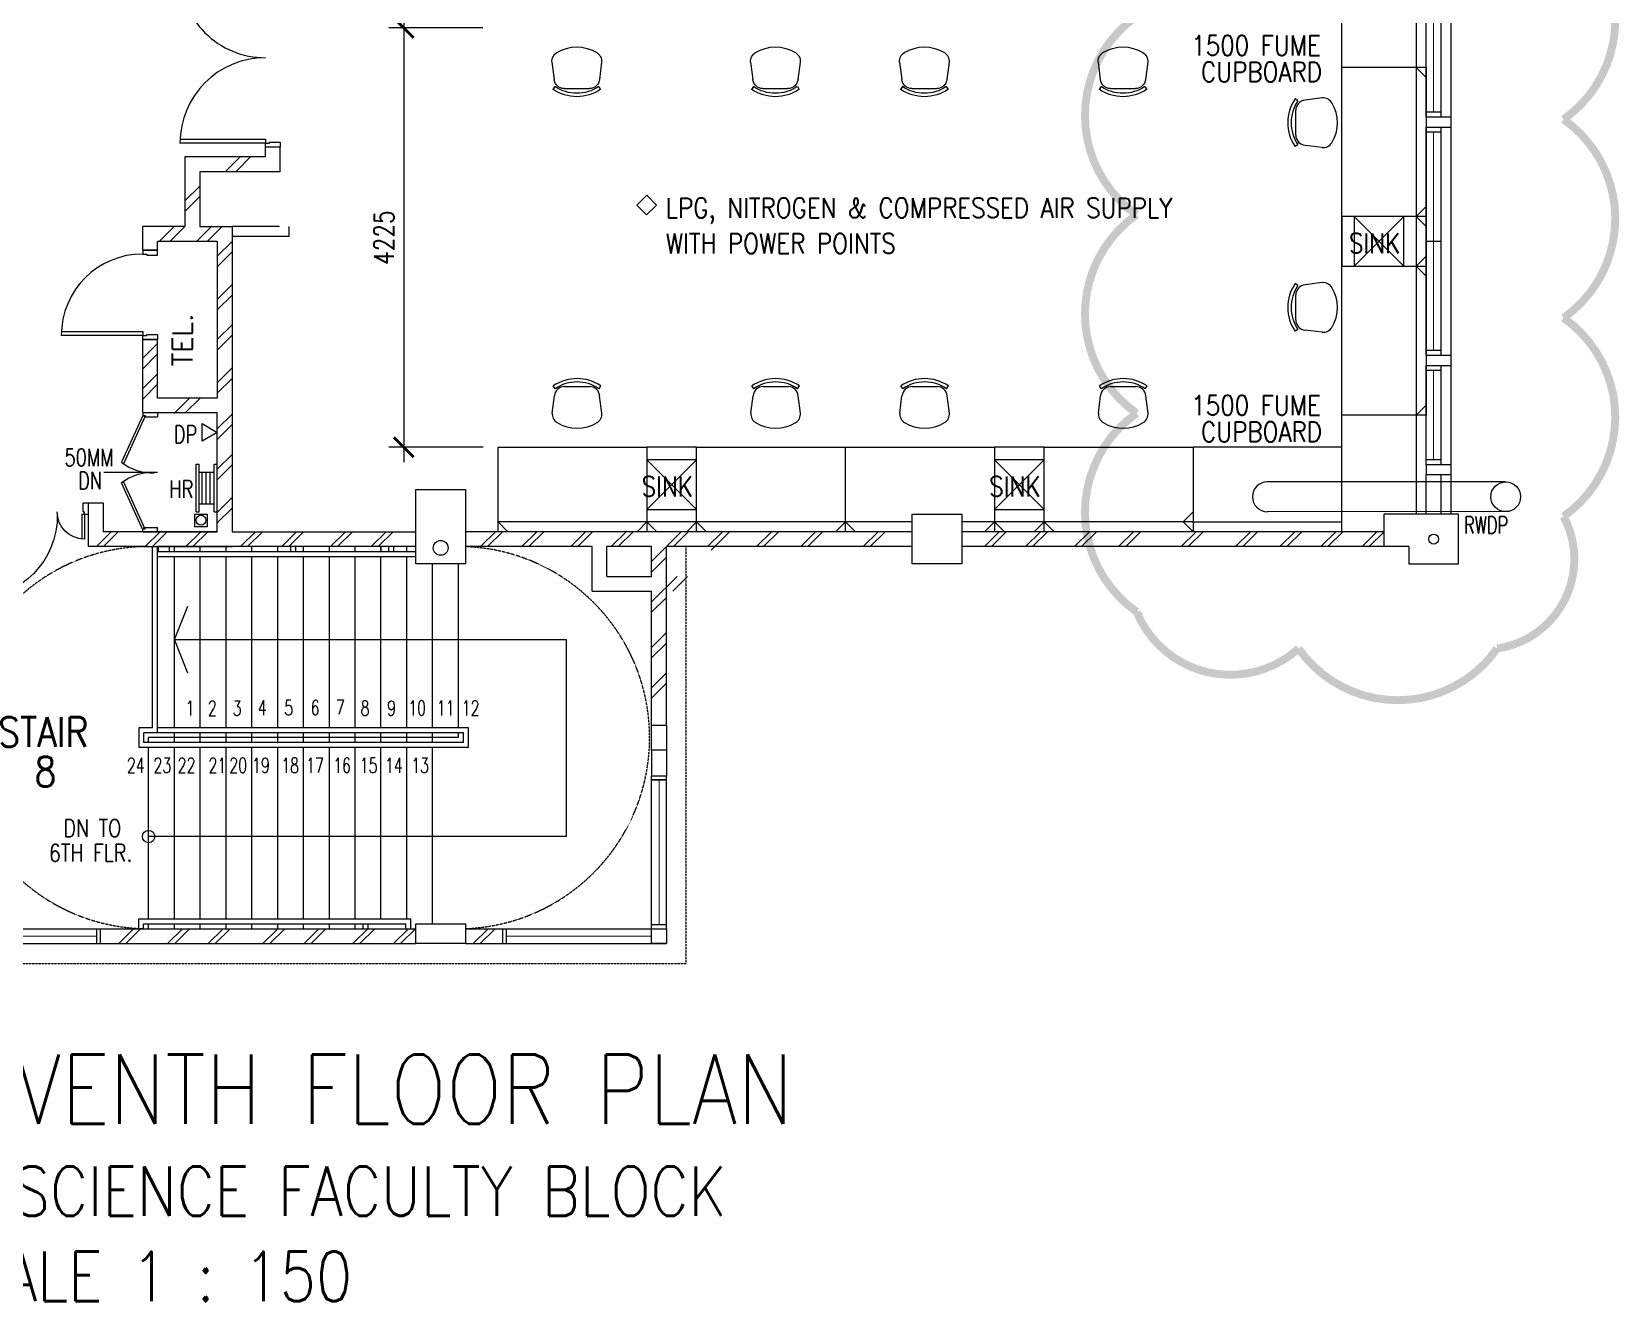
# Model space of a CAD drawing. Extents: x 2687779 to 2997471, y -863049 to -631414.
# Drawn here: x 2819904 to 2835891, y -701286 to -688496 of the extents above; entities that cross this region are included whole.
import ezdxf

# ---------------------------------------------------------------- set-up
doc = ezdxf.new("R2010")
doc.units = 0
doc.header["$LTSCALE"] = 10
doc.header["$MEASUREMENT"] = 0
doc.header["$PDMODE"] = 34
doc.linetypes.add('DIVIDE', pattern=[1.25, 0.5, -0.25, 0, -0.25, 0, -0.25])
doc.linetypes.add('HIDDEN', pattern=[0.375, 0.25, -0.125])
doc.layers.get('0').update_dxf_attribs({"linetype": 'CONTINUOUS'})
doc.layers.get('DEFPOINTS').update_dxf_attribs({"linetype": 'CONTINUOUS'})
for name, color, linetype in [('COL', 3, 'CONTINUOUS'), ('DIM', 7, 'CONTINUOUS'), ('DOOR', 5, 'CONTINUOUS'), ('DR', 7, 'CONTINUOUS'), ('extension', 1, 'CONTINUOUS'), ('FIT', 5, 'CONTINUOUS'), ('FURN', 1, 'CONTINUOUS'), ('H', 1, 'CONTINUOUS'), ('hatch', 7, 'CONTINUOUS'), ('partition', 7, 'CONTINUOUS'), ('PIPE', 5, 'DIVIDE'), ('RISERFUME', 1, 'CONTINUOUS'), ('RWDP', 145, 'CONTINUOUS'), ('stair', 7, 'CONTINUOUS'), ('T25', 7, 'CONTINUOUS'), ('T50', 3, 'CONTINUOUS'), ('TEX', 2, 'CONTINUOUS'), ('WALL', 2, 'CONTINUOUS'), ('WIN', 5, 'CONTINUOUS')]:
    doc.layers.add(name, color=color, linetype=linetype)
doc.styles.add('ROMANS', font='romans.shx', dxfattribs={"width": 0.8, "height": 100})
doc.styles.get("Standard").update_dxf_attribs({"font": 'ROMANS.SHX'})
doc.dimstyles.new('STANDARD$0', dxfattribs={"dimscale": 0, "dimtxt": 8, "dimasz": 6, "dimexe": 1, "dimexo": 1, "dimgap": 3, "dimtad": 1, "dimdec": 0, "dimlfac": -1, "dimrnd": 1, "dimzin": 0, "dimdsep": 46, "dimtxsty": 'Standard', "dimcen": 0, "dimclrd": 5, "dimclre": 250, "dimadec": 0, "dimazin": 0, "dimtfac": 1, "dimtdec": 4, "dimtofl": 0, "dimtmove": 0, "dimatfit": 3, "dimfxl": 1, "dimtolj": 1, "dimtzin": 0, "dimarcsym": 0})

# ---------------------------------------------------------------- blocks, each defined once
blk = doc.blocks.new('DR-900-B')
at = {"layer": 'DR'}
for p, q in [((0, 900), (-150, 900)), ((-150, 900), (-150, 860)), ((-150, 860), (-110, 860)), ((-110, 860), (-110, 850)), ((-110, 850), (0, 850)), ((0, 850), (0, 900)), ((-150, 40), (-970, 40)), ((-969, 80), (-150, 80)), ((-150, 80), (-150, 40)), ((-150, 40), (-110, 40)), ((-150, 0), (-150, 40)), ((0, 0), (-150, 0)), ((-110, 50), (0, 50)), ((-110, 40), (-110, 50)), ((0, 50), (0, 0))]:
    blk.add_line(p, q, dxfattribs=at)
blk.add_arc((-150, 40), 820, 90, 180, dxfattribs=at)
blk = doc.blocks.new('D1200')
at = {"layer": 'DR', "color": 7}
for p, q in [((37, 115), (37, 965)), ((62, 115), (62, 965)), ((1138, 115), (1138, 364)), ((1163, 115), (1163, 365)), ((0, 115), (37, 115)), ((37, 115), (37, 90)), ((62, 115), (37, 115)), ((37, 90), (50, 90)), ((50, 90), (50, 0)), ((1138, 115), (1163, 115)), ((1150, 90), (1150, 0)), ((1150, 90), (1163, 90)), ((1163, 115), (1163, 90)), ((1163, 115), (1200, 115))]:
    blk.add_line(p, q, dxfattribs=at)
blk.add_arc((1163, 90), 275, 90, 180, dxfattribs=at)
at = {"layer": 'WIN', "color": 7}
for p, q in [((62, 965), (37, 965)), ((62, 965), (62, 965)), ((50, 0), (0, 0)), ((1150, 0), (1200, 0))]:
    blk.add_line(p, q, dxfattribs=at)
blk.add_arc((50, 125), 840, 359.3227, 89.147, dxfattribs=at)
blk = doc.blocks.new('DR-1800-B')
at = {"layer": 'DR'}
for p, q in [((-50, 0), (0, 0)), ((0, 0), (0, -150)), ((-1800, 0), (-1800, -150)), ((-1750, 0), (-1800, 0)), ((-1800, -150), (-1760, -150)), ((-1760, -150), (-1760, -110)), ((-1760, -110), (-1750, -110)), ((-1760, -150), (-1760, -1010)), ((-1720, -150), (-1760, -150)), ((-1750, -110), (-1750, 0)), ((-1720, -1009), (-1720, -150)), ((-80, -1009), (-80, -150)), ((-80, -150), (-40, -150)), ((-50, -110), (-50, 0)), ((-40, -110), (-50, -110)), ((-40, -150), (-40, -110)), ((-40, -150), (-40, -1010)), ((0, -150), (-40, -150))]:
    blk.add_line(p, q, dxfattribs=at)
for centre, start, end in [((-1760, -150), 270, 0), ((-40, -150), 180.0001, 270)]:
    blk.add_arc(centre, 860, start, end, dxfattribs=at)
blk = doc.blocks.new('100FT')
at = {"layer": 'PIPE', "linetype": 'Continuous'}
blk.add_circle((0, 0), 50, dxfattribs=at)
blk = doc.blocks.new('A$C7CE3714C')
at = {"layer": 'FIT'}
blk.add_lwpolyline([(0, 0), (126, 0), (126, 126), (0, 126)], close=True, dxfattribs=at)
at = {"layer": 'FIT', "xscale": -1}
blk.add_blockref('100FT', (63, 66), dxfattribs=at)
blk = doc.blocks.new('CHAIR11')
at = {"layer": 'FURN', "color": 1}
for p, q in [((-676, 492), (-653, 318)), ((-176, 492), (-198, 318)), ((-647, 246), (-666, 218)), ((-300, 225), (-552, 225)), ((-205, 246), (-186, 218))]:
    blk.add_line(p, q, dxfattribs=at)
for centre, radius, start, end in [((-426, 260), 385, 58.407, 121.593), ((-574, 501), 102, 121.593, 184.9697), ((-278, 501), 102, 355.0303, 58.407), ((-426, 569), 425, 235.6197, 304.3803), ((-552, 327), 102, 184.9697, 270), ((-426, 569), 391, 235.6197, 304.3803), ((-300, 327), 102, 270, 355.0303)]:
    blk.add_arc(centre, radius, start, end, dxfattribs=at)
blk = doc.blocks.new('_ARCHTICK')
at = {"color": 0, "linetype": 'ByBlock', "const_width": 0.15}
blk.add_lwpolyline([(-0.5, -0.5), (0.5, 0.5)], dxfattribs=at)
blk = doc.blocks.new('*D456')
at = {"layer": 'DEFPOINTS', "color": 0, "linetype": 'Continuous', "transparency": 16777216}
for p in [(2824597, -686758), (2823651, -688458), (2824597, -688458)]:
    blk.add_point(p, dxfattribs=at)
at = {"layer": 'FURN', "color": 7, "linetype": 'Continuous', "lineweight": -2, "transparency": 16777216}
for p, q in [((2823651, -686608), (2823651, -688608)), ((2824447, -686758), (2823501, -686758)), ((2824447, -688458), (2823501, -688458))]:
    blk.add_line(p, q, dxfattribs=at)
at = {"layer": 'FURN', "color": 7, "linetype": 'Continuous', "lineweight": -2, "transparency": 16777216, "xscale": 200, "yscale": 200, "zscale": 200}
for p, rotation in [((2823651, -686758), 90), ((2823651, -688458), 270)]:
    blk.add_blockref('_ARCHTICK', p, dxfattribs=dict(at, rotation=rotation))
at = {"layer": 'FURN', "color": 7, "linetype": 'Continuous', "transparency": 16777216, "insert": (2823451, -687608), "char_height": 200, "attachment_point": 5, "rotation": 90, "style": 'ROMANS'}
blk.add_mtext('\\A1;1700', dxfattribs=at)
blk = doc.blocks.new('*D457')
at = {"layer": 'DEFPOINTS', "color": 0, "linetype": 'Continuous', "transparency": 16777216}
for p in [(2824597, -688458), (2823651, -692683), (2824600, -692683)]:
    blk.add_point(p, dxfattribs=at)
at = {"layer": 'FURN', "color": 7, "linetype": 'Continuous', "lineweight": -2, "transparency": 16777216}
for p, q in [((2823651, -688308), (2823651, -692833)), ((2824447, -688458), (2823501, -688458)), ((2824450, -692683), (2823501, -692683))]:
    blk.add_line(p, q, dxfattribs=at)
at = {"layer": 'FURN', "color": 7, "linetype": 'Continuous', "lineweight": -2, "transparency": 16777216, "xscale": 200, "yscale": 200, "zscale": 200}
for p, rotation in [((2823651, -688458), 90), ((2823651, -692683), 270)]:
    blk.add_blockref('_ARCHTICK', p, dxfattribs=dict(at, rotation=rotation))
at = {"layer": 'FURN', "color": 7, "linetype": 'Continuous', "transparency": 16777216, "insert": (2823451, -690571), "char_height": 200, "attachment_point": 5, "rotation": 90, "style": 'ROMANS'}
blk.add_mtext('\\A1;4225', dxfattribs=at)

msp = doc.modelspace()

# ---------------------------------------------------------------- linework, layer by layer
at = {"color": 9}
msp.add_line((2834197, -693358.2), (2834197, -687858.2), dxfattribs=at)
at = {"linetype": 'Continuous'}
for p, q in [((2822397, -690458.2), (2822397, -690456.3)), ((2822497, -690558.2), (2822497, -690458.2))]:
    msp.add_line(p, q, dxfattribs=at)
at = {"layer": 'COL'}
for p, q in [((2834272, -693358.2), (2833522, -693358.2)), ((2833522, -693683.2), (2833522, -693358.2)), ((2834272, -693858.2), (2834272, -693358.2)), ((2833772, -693683.2), (2833522, -693683.2)), ((2833772, -693683.2), (2833772, -693858.2)), ((2833772, -693858.2), (2834272, -693858.2))]:
    msp.add_line(p, q, dxfattribs=at)
for points in [[(2824272, -693108.2), (2824272, -693858.2), (2823772, -693858.2), (2823772, -693108.2)], [(2828772, -693358.2), (2829272, -693358.2), (2829272, -693858.2), (2828772, -693858.2)], [(2826147, -695483.2), (2826297, -695483.2), (2826297, -695733.2), (2826147, -695733.2)], [(2823772, -697483.2), (2824272, -697483.2), (2824272, -697683.2), (2823772, -697683.2)]]:
    msp.add_lwpolyline(points, close=True, dxfattribs=at)
at = {"layer": 'DIM', "color": 1}
for p, q in [((2821559.7, -692852), (2821591.7, -692852)), ((2821740, -692852), (2821772, -692852)), ((2821591.7, -692932), (2821740, -692932)), ((2821559.7, -693332), (2821591.7, -693332)), ((2821591.7, -693252), (2821740, -693252)), ((2821740, -693332), (2821772, -693332))]:
    msp.add_line(p, q, dxfattribs=at)
at = {"layer": 'DOOR'}
for p, q in [((2821022, -692363.2), (2820808.8, -692834.2)), ((2821042.9, -692377.1), (2820828.9, -692849.1)), ((2821022, -692338.2), (2821022, -692363.2)), ((2821022, -692363.2), (2821047, -692363.2)), ((2821042.9, -692377.1), (2821022, -692363.2)), ((2821047, -692363.2), (2821047, -692376.2)), ((2821047, -692376.2), (2821172, -692376.2)), ((2821172, -692338.2), (2821172, -692376.2)), ((2821022, -693513.2), (2820808.8, -693042.3)), ((2821042.9, -693499.4), (2820828.9, -693027.4)), ((2821042.9, -693489.3), (2821022, -693503.1)), ((2821047, -693503.1), (2821047, -693490.1)), ((2821047, -693490.1), (2821172, -693490.1)), ((2821172, -693528.1), (2821172, -693490.1)), ((2821022, -693503.1), (2821047, -693503.1)), ((2821022, -693528.1), (2821022, -693503.1))]:
    msp.add_line(p, q, dxfattribs=at)
for centre, start, end in [((2821115.7, -692440.8), 232.03455, 272.4491), ((2821115.7, -693435.6), 87.5509, 127.96545)]:
    msp.add_arc(centre, 499, start, end, dxfattribs=at)
at = {"layer": 'DR'}
msp.add_line((2821172, -692937.1), (2820631.6, -692937.1), dxfattribs=at)
at = {"layer": 'extension', "linetype": 'HIDDEN'}
for p in [(2826491.2, -693683.2), (2818752.8, -697883.2)]:
    msp.add_line(p, (2826491.2, -697883.2), dxfattribs=at)
at = {"layer": 'FURN', "linetype": 'Continuous'}
for p, q in [((2833097, -693533.2), (2833097, -677683.2)), ((2833847, -687858.2), (2833847, -693358.2)), ((2833097, -690358.2), (2833097, -688858.2)), ((2833947, -688858.2), (2833097, -688858.2)), ((2833847, -688858.2), (2833947, -688958.2)), ((2833947, -688858.2), (2833947, -692358.2)), ((2833947, -689808.2), (2833947, -691608.2)), ((2833947, -689808.2), (2833947, -691608.2)), ((2826097, -690142.1), (2825997, -690242.1)), ((2825997, -690242.1), (2826096, -690341.1)), ((2826096, -690341.1), (2826197, -690242.1)), ((2826197, -690242.1), (2826097, -690142.1)), ((2833947, -690258.2), (2833847, -690358.2)), ((2833097, -690358.2), (2833097, -690858.2)), ((2833947, -690358.2), (2833097, -690358.2)), ((2833222, -690358.2), (2833722, -690858.2)), ((2833222, -690858.2), (2833722, -690358.2)), ((2833222, -690358.2), (2833222, -690858.2)), ((2833722, -690858.2), (2833722, -690358.2)), ((2833847, -690358.2), (2833947, -690458.2)), ((2833947, -690758.2), (2833847, -690858.2)), ((2833097, -690858.2), (2833947, -690858.2)), ((2833097, -692358.2), (2833097, -690858.2)), ((2833847, -690858.2), (2833947, -690958.2)), ((2833947, -691508.2), (2833947, -691408.2)), ((2833947, -691608.2), (2833947, -691508.2)), ((2833947, -691608.2), (2833947, -691508.2)), ((2833947, -692358.2), (2833097, -692358.2)), ((2833722, -692358.2), (2833222, -692358.2)), ((2833947, -692258.2), (2833847, -692358.2)), ((2824599.8, -693433.2), (2824599.8, -692683.2)), ((2824599.8, -692683.2), (2826099.8, -692683.2)), ((2826099.8, -692683.2), (2826099.8, -693533.2)), ((2826599.8, -692683.2), (2826099.8, -692683.2)), ((2826599.8, -693533.2), (2826599.8, -692683.2)), ((2826599.8, -692683.2), (2828099.8, -692683.2)), ((2828099.8, -693533.2), (2828099.8, -692683.2)), ((2828099.8, -692683.2), (2829599.8, -692683.2)), ((2829599.8, -692683.2), (2829599.8, -693533.2)), ((2830099.8, -692683.2), (2829599.8, -692683.2)), ((2830099.8, -692683.2), (2831599.8, -692683.2)), ((2830099.8, -693533.2), (2830099.8, -692683.2)), ((2824599.8, -693533.2), (2824599.8, -692808.2)), ((2826599.8, -692808.2), (2826099.8, -693308.2)), ((2826099.8, -692808.2), (2826599.8, -693308.2)), ((2826599.8, -692808.2), (2826099.8, -692808.2)), ((2826099.8, -692808.2), (2826099.8, -693308.2)), ((2826599.8, -693308.2), (2826599.8, -692808.2)), ((2828099.8, -693308.2), (2828099.8, -692808.2)), ((2830099.8, -692808.2), (2829599.8, -693308.2)), ((2829599.8, -692808.2), (2830099.8, -693308.2)), ((2830099.8, -692808.2), (2829599.8, -692808.2)), ((2826099.8, -693308.2), (2826599.8, -693308.2)), ((2826349.8, -693308.2), (2826599.8, -693308.2)), ((2829599.8, -693308.2), (2830099.8, -693308.2)), ((2829849.8, -693308.2), (2830099.8, -693308.2)), ((2831599.8, -693333.2), (2831499.8, -693433.2)), ((2826099.8, -693433.2), (2824599.8, -693433.2)), ((2824699.8, -693533.2), (2824599.8, -693433.2)), ((2826099.8, -693433.2), (2825999.8, -693533.2)), ((2826599.8, -693433.2), (2826099.8, -693433.2)), ((2826199.8, -693533.2), (2826099.8, -693433.2)), ((2826599.8, -693433.2), (2826499.8, -693533.2)), ((2828099.8, -693433.2), (2826599.8, -693433.2)), ((2826699.8, -693533.2), (2826599.8, -693433.2)), ((2828099.8, -693433.2), (2827999.8, -693533.2)), ((2828772, -693433.2), (2828099.8, -693433.2)), ((2828199.8, -693533.2), (2828099.8, -693433.2)), ((2829599.8, -693433.2), (2829272, -693433.2)), ((2829599.8, -693433.2), (2829499.8, -693533.2)), ((2830099.8, -693433.2), (2829599.8, -693433.2)), ((2829699.8, -693533.2), (2829599.8, -693433.2)), ((2830099.8, -693433.2), (2829999.8, -693533.2)), ((2831599.8, -693433.2), (2830099.8, -693433.2)), ((2830199.8, -693533.2), (2830099.8, -693433.2)), ((2831599.8, -693533.2), (2831499.8, -693433.2)), ((2828099.8, -693533.2), (2824599.8, -693533.2)), ((2828772, -693533.2), (2828099.8, -693533.2)), ((2831599.8, -693533.2), (2829272, -693533.2))]:
    msp.add_line(p, q, dxfattribs=at)
at = {"layer": 'FURN', "color": 10, "linetype": 'Continuous'}
for p, q in [((2833097, -692683.2), (2831599.8, -692683.2)), ((2831599.8, -692683.2), (2831599.8, -693533.2)), ((2833097, -693433.2), (2833097, -692683.2)), ((2831597, -693433.2), (2833097, -693433.2))]:
    msp.add_line(p, q, dxfattribs=at)
at = {"layer": 'H'}
for p, q in [((2820705.2, -693533.2), (2820555.2, -693683.2)), ((2820775.9, -693533.2), (2820625.9, -693683.2)), ((2821198.1, -693533.2), (2821048.1, -693683.2)), ((2821268.8, -693533.2), (2821118.8, -693683.2)), ((2821606.1, -693533.2), (2821456.1, -693683.2)), ((2821676.8, -693533.2), (2821526.8, -693683.2)), ((2822156.4, -693533.2), (2822006.4, -693683.2)), ((2822227.1, -693533.2), (2822077.1, -693683.2)), ((2822571.2, -693533.2), (2822421.2, -693683.2)), ((2822641.9, -693533.2), (2822491.9, -693683.2)), ((2823064.1, -693533.2), (2822914.1, -693683.2)), ((2823134.8, -693533.2), (2822984.8, -693683.2)), ((2823472.1, -693533.2), (2823322.1, -693683.2)), ((2823542.8, -693533.2), (2823392.8, -693683.2)), ((2824574.4, -693533.2), (2824424.4, -693683.2)), ((2824645.1, -693533.2), (2824495.1, -693683.2)), ((2824989.2, -693533.2), (2824839.2, -693683.2)), ((2825059.9, -693533.2), (2824909.9, -693683.2)), ((2825482.1, -693533.2), (2825332.1, -693683.2)), ((2825552.8, -693533.2), (2825402.8, -693683.2)), ((2825890.1, -693533.2), (2825740.1, -693683.2)), ((2825960.8, -693533.2), (2825810.8, -693683.2)), ((2826445.4, -693533.2), (2826295.4, -693683.2)), ((2826516.1, -693533.2), (2826366.1, -693683.2)), ((2826860.2, -693533.2), (2826710.2, -693683.2)), ((2826930.9, -693533.2), (2826745.4, -693718.7)), ((2827353.1, -693533.2), (2827203.1, -693683.2)), ((2827423.8, -693533.2), (2827273.8, -693683.2)), ((2827797.9, -693533.2), (2827647.9, -693683.2)), ((2827868.6, -693533.2), (2827718.6, -693683.2)), ((2828427.1, -693533.2), (2828277.1, -693683.2)), ((2828497.8, -693533.2), (2828347.8, -693683.2)), ((2829647.4, -693533.2), (2829497.4, -693683.2)), ((2829718.1, -693533.2), (2829568.1, -693683.2)), ((2830062.2, -693533.2), (2829912.2, -693683.2)), ((2830132.9, -693533.2), (2829982.9, -693683.2)), ((2830555.1, -693533.2), (2830405.1, -693683.2)), ((2830625.8, -693533.2), (2830475.8, -693683.2)), ((2830999.9, -693533.2), (2830849.9, -693683.2)), ((2831070.6, -693533.2), (2830920.6, -693683.2)), ((2831629.1, -693533.2), (2831479.1, -693683.2)), ((2831699.8, -693533.2), (2831549.8, -693683.2)), ((2832178.1, -693533.2), (2832028.1, -693683.2)), ((2832248.8, -693533.2), (2832098.8, -693683.2)), ((2832622.9, -693533.2), (2832472.9, -693683.2)), ((2832693.6, -693533.2), (2832543.6, -693683.2)), ((2833036.6, -693533.2), (2832886.6, -693683.2)), ((2833107.3, -693533.2), (2832957.3, -693683.2)), ((2833451.3, -693533.2), (2833301.3, -693683.2)), ((2833522, -693533.2), (2833372, -693683.2)), ((2820930, -697533.2), (2820780, -697683.2)), ((2821000.7, -697533.2), (2820850.7, -697683.2)), ((2821422.9, -697533.2), (2821272.9, -697683.2)), ((2821493.6, -697533.2), (2821343.6, -697683.2)), ((2821830.9, -697533.2), (2821680.9, -697683.2)), ((2821901.6, -697533.2), (2821751.6, -697683.2)), ((2822381.2, -697533.2), (2822231.2, -697683.2)), ((2822452, -697533.2), (2822302, -697683.2)), ((2822796, -697533.2), (2822646, -697683.2)), ((2822866.7, -697533.2), (2822716.7, -697683.2)), ((2823288.9, -697533.2), (2823138.9, -697683.2)), ((2823359.6, -697533.2), (2823209.6, -697683.2)), ((2823696.9, -697533.2), (2823546.9, -697683.2)), ((2823767.6, -697533.2), (2823617.6, -697683.2)), ((2824500.9, -697533.2), (2824350.9, -697683.2)), ((2824571.6, -697533.2), (2824421.6, -697683.2))]:
    msp.add_line(p, q, dxfattribs=at)
at = {"layer": 'hatch', "color": 1}
for p, q in [((2821852, -689908.2), (2822002, -689758.2)), ((2821958.1, -689908.2), (2822108.1, -689758.2)), ((2821447, -690201.2), (2821597, -690051.2)), ((2821447, -690307.3), (2821597, -690157.3)), ((2821183, -690614.3), (2821341.9, -690455.5)), ((2821295.2, -690608.2), (2821447.9, -690455.5)), ((2821560, -690614.3), (2821718.8, -690455.5)), ((2821672.2, -690608.2), (2821824.9, -690455.5)), ((2821772, -690758.2), (2821922, -690608.2)), ((2821772, -690864.3), (2821922, -690714.3)), ((2821772, -691192.6), (2821922, -691042.6)), ((2821772, -691298.7), (2821922, -691148.7)), ((2821772, -691598.2), (2821922, -691448.2)), ((2821772, -691704.3), (2821922, -691554.3)), ((2821022, -691786.4), (2821172, -691636.4)), ((2821022, -691892.5), (2821172, -691742.5)), ((2821772, -692032.6), (2821922, -691882.6)), ((2821022, -692091.4), (2821172, -691941.4)), ((2821022, -692197.5), (2821172, -692047.5)), ((2821772, -692138.7), (2821922, -691988.7)), ((2821338.1, -692342.1), (2821497, -692183.2)), ((2821450.3, -692335.9), (2821603, -692183.2)), ((2821772, -692498.6), (2821922, -692348.6)), ((2821772, -692604.7), (2821922, -692454.7)), ((2821772, -692904.2), (2821922, -692754.2)), ((2821772, -693010.3), (2821922, -692860.3)), ((2821772, -693338.6), (2821922, -693188.6)), ((2821772, -693444.7), (2821922, -693294.7)), ((2826147, -693833.2), (2826297, -693683.2)), ((2826147, -693939.3), (2826297, -693789.3)), ((2826147, -694238.7), (2826402.6, -693983.2)), ((2826358.6, -694133.2), (2826508.6, -693983.2)), ((2826147, -694344.8), (2826297, -694194.8)), ((2826147, -694699.2), (2826297, -694549.2)), ((2826147, -694805.3), (2826297, -694655.3)), ((2826147, -695104.7), (2826297, -694954.7)), ((2826147, -695210.8), (2826297, -695060.8))]:
    msp.add_line(p, q, dxfattribs=at)
at = {"layer": 'partition', "linetype": 'Continuous'}
for p, q in [((2822397, -690458.2), (2821922, -690458.2)), ((2822497, -690558.2), (2821922, -690558.2))]:
    msp.add_line(p, q, dxfattribs=at)
at = {"layer": 'RISERFUME', "color": 10, "linetype": 'Continuous'}
for p, q in [((2834746.6, -693031.2), (2832347, -693031.2)), ((2834753.7, -693331.1), (2832347, -693331.6))]:
    msp.add_line(p, q, dxfattribs=at)
at = {"layer": 'RISERFUME', "color": 3, "linetype": 'Continuous', "const_width": 80}
msp.add_lwpolyline([(2835330, -687379.4, -0.5205671), (2835330, -689379.4, -0.5205671), (2835330, -691379.4, -0.5205671), (2835330, -693379.4, -0.5205671), (2834660.9, -694710.3, -0.5205671), (2832660.9, -694710.3, -0.5205671), (2831031, -694340.2, -0.5205671), (2831031, -692340.2, -0.5205671), (2831031, -690340.2, -0.5205671), (2831031, -688340.2, -0.5205671)], format="xyb", dxfattribs=at)
at = {"layer": 'RISERFUME', "color": 10, "linetype": 'Continuous', "ltscale": 100}
msp.add_circle((2834747.4, -693181.2), 150, dxfattribs=at)
at = {"layer": 'RISERFUME', "color": 10, "linetype": 'Continuous'}
msp.add_arc((2832347.1, -693181.4), 150.2, 90.01381, 270.01381, dxfattribs=at)
at = {"layer": 'RWDP', "color": 11}
msp.add_circle((2824022, -693696.1), 75, dxfattribs=at)
at = {"layer": 'RWDP', "color": 142, "linetype": 'Continuous'}
msp.add_circle((2834022, -693608.2), 50, dxfattribs=at)
at = {"layer": 'stair', "linetype": 'Continuous'}
msp.add_line((2821022, -691595.7), (2821172, -691595.7), dxfattribs=at)
at = {"layer": 'stair', "color": 193}
for p, q in [((2821122, -695508.2), (2821122, -693680.6)), ((2821172, -695558.2), (2821172, -693680.6)), ((2821172, -693733.2), (2823772, -693733.2)), ((2821172, -693733.2), (2823772, -693733.2)), ((2821172, -693783.2), (2823772, -693783.2)), ((2821181.2, -693733.2), (2821181.2, -693683.2)), ((2821292, -693733.2), (2821292, -693683.2)), ((2821292, -693733.2), (2823772, -693733.2)), ((2821292, -693733.2), (2823772, -693733.2)), ((2822513.7, -693733.2), (2822513.7, -693683.2)), ((2822563.7, -693733.2), (2822563.7, -693683.2)), ((2823500.4, -693733.2), (2823500.4, -693683.2)), ((2823500.4, -693733.2), (2823500.4, -693683.2)), ((2823550.4, -693733.2), (2823550.4, -693683.2)), ((2823550.4, -693733.2), (2823550.4, -693683.2)), ((2820981.2, -695508.2), (2820981.2, -695708.2)), ((2821122, -695508.2), (2820981.2, -695508.2)), ((2824251.2, -695558.2), (2821031.2, -695558.2)), ((2821031.2, -695558.2), (2821031.2, -695658.2)), ((2824301.2, -695508.2), (2821172, -695508.2)), ((2824251.2, -695658.2), (2824251.2, -695558.2)), ((2824301.2, -695708.2), (2824301.2, -695508.2)), ((2824301.2, -695708.2), (2820981.2, -695708.2)), ((2824251.2, -695658.2), (2821031.2, -695658.2)), ((2822377, -695658.2), (2822379, -695658.2)), ((2824301.2, -695708.2), (2822383.9, -695708.2)), ((2820981.2, -697433.2), (2823722, -697433.2)), ((2820981.2, -697533.2), (2820981.2, -697433.2)), ((2821031.2, -697483.2), (2823672, -697483.2)), ((2821031.2, -697533.2), (2821031.2, -697483.2)), ((2823239.6, -697483.2), (2823239.6, -697533.2)), ((2823289.6, -697483.2), (2823289.6, -697533.2)), ((2823672, -697533.2), (2823672, -697483.2)), ((2823722, -697533.2), (2823722, -697433.2))]:
    msp.add_line(p, q, dxfattribs=at)
at = {"layer": 'stair'}
for p, q in [((2821341.2, -693733.2), (2821341.2, -693683.2)), ((2821341.2, -695508.2), (2821341.2, -693783.2)), ((2821601.2, -693733.2), (2821601.2, -693683.2)), ((2821601.2, -695508.2), (2821601.2, -693783.2)), ((2821602, -693733.2), (2821602, -693683.2)), ((2821861.2, -693733.2), (2821861.2, -693683.2)), ((2821861.2, -695508.2), (2821861.2, -693783.2)), ((2821862, -693733.2), (2821862, -693683.2)), ((2822121.2, -693733.2), (2822121.2, -693683.2)), ((2822121.2, -695508.2), (2822121.2, -693783.2)), ((2822122, -693733.2), (2822122, -693683.2)), ((2822381.2, -693733.2), (2822381.2, -693683.2)), ((2822381.2, -695508.2), (2822381.2, -693783.2)), ((2822382, -693733.2), (2822382, -693683.2)), ((2822641.2, -693733.2), (2822641.2, -693683.2)), ((2822641.2, -695508.2), (2822641.2, -693783.2)), ((2822642, -693733.2), (2822642, -693683.2)), ((2822901.2, -693733.2), (2822901.2, -693683.2)), ((2822901.2, -695508.2), (2822901.2, -693783.2)), ((2822902, -693733.2), (2822902, -693683.2)), ((2823161.2, -693733.2), (2823161.2, -693683.2)), ((2823161.2, -693733.2), (2823161.2, -693683.2)), ((2823161.2, -695508.2), (2823161.2, -693783.2)), ((2823162, -693733.2), (2823162, -693683.2)), ((2823162, -693733.2), (2823162, -693683.2)), ((2823421.2, -693733.2), (2823421.2, -693683.2)), ((2823421.2, -693733.2), (2823421.2, -693683.2)), ((2823421.2, -695508.2), (2823421.2, -693783.2)), ((2823422, -693733.2), (2823422, -693683.2)), ((2823422, -693733.2), (2823422, -693683.2)), ((2823681.2, -693733.2), (2823681.2, -693683.2)), ((2823681.2, -693733.2), (2823681.2, -693683.2)), ((2823681.2, -695508.2), (2823681.2, -693783.2)), ((2823682, -693733.2), (2823682, -693683.2)), ((2823682, -693733.2), (2823682, -693683.2)), ((2823941.2, -695508.2), (2823941.2, -693858.2)), ((2824201.2, -695508.2), (2824201.2, -693858.2)), ((2821341.2, -694620.7), (2825288.8, -694620.7)), ((2825288.8, -696604.8), (2825288.8, -694620.7)), ((2821341.2, -695608.2), (2821341.2, -695558.2)), ((2821601.2, -695608.2), (2821601.2, -695558.2)), ((2821861.2, -695608.2), (2821861.2, -695558.2)), ((2821861.2, -695608.2), (2821861.2, -695558.2)), ((2822121.2, -695608.2), (2822121.2, -695558.2)), ((2822121.2, -695608.2), (2822121.2, -695558.2)), ((2822381.2, -695658.2), (2822381.2, -695558.2)), ((2822641.2, -695608.2), (2822641.2, -695558.2)), ((2822901.2, -695608.2), (2822901.2, -695558.2)), ((2823161.2, -695608.2), (2823161.2, -695558.2)), ((2823421.2, -695608.2), (2823421.2, -695558.2)), ((2823681.2, -695608.2), (2823681.2, -695558.2)), ((2823941.2, -695608.2), (2823941.2, -695558.2)), ((2824201.2, -695608.2), (2824201.2, -695558.2)), ((2824201.2, -695608.2), (2821081.2, -695608.2)), ((2821081.2, -695658.2), (2821081.2, -695608.2)), ((2821081.2, -697433.2), (2821081.2, -695708.2)), ((2821341.2, -695658.2), (2821341.2, -695608.2)), ((2821341.2, -697433.2), (2821341.2, -695708.2)), ((2821601.2, -695658.2), (2821601.2, -695608.2)), ((2821601.2, -697433.2), (2821601.2, -695708.2)), ((2821861.2, -695658.2), (2821861.2, -695608.2)), ((2821861.2, -697433.2), (2821861.2, -695708.2)), ((2822121.2, -695658.2), (2822121.2, -695608.2)), ((2822121.2, -697433.2), (2822121.2, -695708.2)), ((2822381.2, -697433.2), (2822381.2, -695708.2)), ((2824201.2, -695608.2), (2822401.9, -695608.2)), ((2822641.2, -695658.2), (2822641.2, -695608.2)), ((2822641.2, -695658.2), (2822641.2, -695612.6)), ((2822641.2, -697433.2), (2822641.2, -695708.2)), ((2822901.2, -695658.2), (2822901.2, -695608.2)), ((2822901.2, -695658.2), (2822901.2, -695608.2)), ((2822901.2, -697433.2), (2822901.2, -695708.2)), ((2823161.2, -695658.2), (2823161.2, -695608.2)), ((2823161.2, -695658.2), (2823161.2, -695608.2)), ((2823161.2, -697433.2), (2823161.2, -695708.2)), ((2823421.2, -695658.2), (2823421.2, -695608.2)), ((2823421.2, -695658.2), (2823421.2, -695608.2)), ((2823421.2, -697433.2), (2823421.2, -695708.2)), ((2823681.2, -695658.2), (2823681.2, -695608.2)), ((2823681.2, -695658.2), (2823681.2, -695608.2)), ((2823681.2, -697433.2), (2823681.2, -695708.2)), ((2823941.2, -695658.2), (2823941.2, -695608.2)), ((2823941.2, -695658.2), (2823941.2, -695608.2)), ((2823941.2, -697483.2), (2823941.2, -695708.2)), ((2825288.8, -696604.8), (2821081.2, -696604.8)), ((2821081.2, -697533.2), (2821081.2, -697483.2)), ((2821341.2, -697533.2), (2821341.2, -697483.2)), ((2821601.2, -697533.2), (2821601.2, -697483.2)), ((2821861.2, -697533.2), (2821861.2, -697483.2)), ((2822121.2, -697533.2), (2822121.2, -697483.2)), ((2822381.2, -697533.2), (2822381.2, -697483.2)), ((2822641.2, -697533.2), (2822641.2, -697483.2)), ((2822901.2, -697533.2), (2822901.2, -697483.2)), ((2823161.2, -697533.2), (2823161.2, -697483.2))]:
    msp.add_line(p, q, dxfattribs=at)
at = {"layer": 'stair', "color": 4, "linetype": 'Continuous'}
msp.add_lwpolyline([(2821476, -694957.8), (2821341.2, -694620.7), (2821476, -694283.7)], dxfattribs=at)
at = {"layer": 'stair', "color": 2, "linetype": 'Continuous'}
msp.add_circle((2821081.2, -696604.8), 62.5, dxfattribs=at)
at = {"layer": 'stair', "color": 1, "linetype": 'HIDDEN'}
for centre, start, end in [((2821081.2, -695608.2), 90, 270), ((2824201.2, -695608.2), 272.10753, 87.89247)]:
    msp.add_arc(centre, 1925, start, end, dxfattribs=at)
at = {"layer": 'WALL'}
for p, q in [((2822257, -689758.2), (2822257, -689658.2)), ((2822407, -689908.2), (2822407, -689658.2)), ((2821447, -689758.2), (2821447, -690458.2)), ((2822257, -689758.2), (2821447, -689758.2)), ((2821597, -689908.2), (2821597, -690458.2)), ((2822407, -689908.2), (2821597, -689908.2)), ((2821022, -690695.7), (2821022, -690458.2)), ((2821447, -690458.2), (2821022, -690458.2)), ((2821597, -690458.2), (2821922, -690458.2)), ((2821922, -690458.2), (2821922, -693533.2)), ((2821172, -690695.7), (2821172, -690608.2)), ((2821772, -690608.2), (2821172, -690608.2)), ((2821772, -690608.2), (2821772, -692183.2)), ((2821022, -690695.7), (2821172, -690695.7)), ((2821772, -690783.2), (2821772, -692183.2)), ((2821022, -692183.2), (2821022, -691595.7)), ((2821172, -692183.2), (2821172, -691595.7)), ((2821022, -692333.2), (2821022, -692183.2)), ((2821022, -692333.2), (2821022, -692183.2)), ((2821172, -692183.2), (2821772, -692183.2)), ((2821022, -692333.2), (2821772, -692333.2)), ((2821772, -693533.2), (2821772, -692333.2)), ((2833947, -693358.2), (2833947, -692958.2)), ((2834097, -693358.2), (2834097, -692958.2)), ((2820472, -693243.2), (2820472, -693683.2)), ((2820472, -693243.2), (2820622, -693243.2)), ((2820622, -693243.2), (2820622, -693533.2)), ((2821022, -693533.2), (2820622, -693533.2)), ((2821022, -693533.2), (2821772, -693533.2)), ((2821772, -693533.2), (2821022, -693533.2)), ((2821022, -693533.2), (2821772, -693533.2)), ((2821922, -693533.2), (2823772, -693533.2)), ((2828772, -693533.2), (2824272, -693533.2)), ((2833522, -693533.2), (2829272, -693533.2)), ((2821022, -693683.2), (2820472, -693683.2)), ((2821022, -693683.2), (2821922, -693683.2)), ((2823772, -693683.2), (2821172, -693683.2)), ((2825547, -693683.2), (2824272, -693683.2)), ((2825547, -694133.2), (2825547, -693683.2)), ((2826147, -693683.2), (2825697, -693683.2)), ((2825697, -693983.2), (2825697, -693683.2)), ((2826147, -693988.4), (2826147, -693683.2)), ((2826297, -695483.2), (2826297, -693683.2)), ((2828772, -693683.2), (2826297, -693683.2)), ((2833522, -693683.2), (2829272, -693683.2)), ((2825547, -694133.2), (2826147, -694133.2)), ((2825697, -693983.2), (2826147, -693983.2)), ((2826147, -695483.2), (2826147, -694133.2)), ((2826147, -695733.2), (2826147, -695995.2)), ((2826297, -695733.2), (2826297, -695995.2)), ((2826297, -695995.2), (2826147, -695995.2)), ((2820597, -697533.2), (2823772, -697533.2)), ((2820597, -697683.2), (2820597, -697533.2)), ((2824272, -697533.2), (2824647, -697533.2)), ((2824647, -697683.2), (2824647, -697533.2)), ((2820597, -697683.2), (2823772, -697683.2)), ((2824272, -697683.2), (2824647, -697683.2))]:
    msp.add_line(p, q, dxfattribs=at)
at = {"layer": 'WALL', "color": 1}
for p, q in [((2821559.7, -693332), (2821559.7, -692852)), ((2821591.7, -693332), (2821591.7, -692852)), ((2821740, -693332), (2821740, -692852)), ((2821772, -693385.1), (2821772, -692748.4)), ((2821620, -693252), (2821620, -692932)), ((2821660, -693252), (2821660, -692932)), ((2821700, -693252), (2821700, -692932))]:
    msp.add_line(p, q, dxfattribs=at)
at = {"layer": 'WALL'}
for points in [[(2834197, -689358.2), (2833947, -689358.2), (2833947, -689458.2), (2834197, -689458.2)], [(2834197, -691758.2), (2833947, -691758.2), (2833947, -691858.2), (2834197, -691858.2)], [(2821619.3, -692621.1), (2821619.3, -692444.7), (2821772, -692532.9)], [(2834197, -692858.2), (2833947, -692858.2), (2833947, -692958.2), (2834197, -692958.2)]]:
    msp.add_lwpolyline(points, close=True, dxfattribs=at)
msp.add_lwpolyline([(2829272, -693683.2), (2829272, -693858.2), (2828772, -693858.2), (2828772, -693683.2)], dxfattribs=at)
at = {"layer": 'WIN'}
for p, q in [((2833947, -689358.2), (2833947, -688358.2)), ((2834097, -689358.2), (2834097, -688358.2)), ((2834097, -689308.2), (2833947, -689308.2)), ((2833947, -691758.2), (2833947, -689458.2)), ((2834097, -691758.2), (2834097, -689458.2)), ((2834097, -689508.2), (2833947, -689508.2)), ((2834097, -690608.2), (2833947, -690608.2)), ((2834097, -691708.2), (2833947, -691708.2)), ((2833947, -692858.2), (2833947, -691858.2)), ((2834097, -692858.2), (2834097, -691858.2)), ((2834097, -691908.2), (2833947, -691908.2)), ((2834097, -692808.2), (2833947, -692808.2)), ((2826147, -697533.2), (2826147, -695995.2)), ((2826297, -696033.2), (2826147, -696033.2)), ((2826147, -696033.2), (2826297, -696033.2)), ((2826297, -697533.2), (2826297, -695995.2)), ((2819097, -697533.2), (2820597, -697533.2)), ((2820559, -697683.2), (2820559, -697533.2)), ((2824647, -697533.2), (2826147, -697533.2)), ((2824685, -697683.2), (2824685, -697533.2)), ((2826297, -697495.2), (2826147, -697495.2)), ((2819097, -697683.2), (2820597, -697683.2)), ((2824647, -697683.2), (2826297, -697683.2))]:
    msp.add_line(p, q, dxfattribs=at)
at = {"layer": 'WIN', "const_width": 10, "flags": 128}
for points in [[(2834022, -689308.2), (2834022, -688408.2)], [(2834022, -691708.2), (2834022, -689508.2)], [(2834022, -691908.2), (2834022, -692808.2)], [(2826222, -697495.2), (2826222, -696033.2)], [(2819135, -697608.2), (2820559, -697608.2)], [(2824685, -697608.2), (2826147, -697608.2)]]:
    msp.add_lwpolyline(points, dxfattribs=at)
at = {"layer": 'WIN'}
msp.add_lwpolyline([(2826147, -697533.2), (2826297, -697533.2), (2826297, -697683.2), (2826147, -697683.2)], close=True, dxfattribs=at)

# ---------------------------------------------------------------- block references
at = {"linetype": 'Continuous', "xscale": -1}
for p in [(2824967.1, -689294.8), (2826967.1, -689294.8), (2828467.1, -689294.8), (2830467.1, -689294.8)]:
    msp.add_blockref('CHAIR11', p, dxfattribs=at)
at = {"linetype": 'Continuous'}
for p, rotation in [((2832408.6, -689839.1), 270), ((2832408.6, -691700.1), 270), ((2824969.9, -691846.5), 180), ((2826969.9, -691846.5), 180), ((2828469.9, -691846.5), 180), ((2830469.9, -691846.5), 180)]:
    msp.add_blockref('CHAIR11', p, dxfattribs=dict(at, rotation=rotation))
at = {"layer": 'DR', "linetype": 'Continuous', "xscale": -1, "rotation": 180}
msp.add_blockref('D1200', (2819272, -693243.2), dxfattribs=at)
at = {"layer": 'T25', "xscale": -1}
msp.add_blockref('A$C7CE3714C', (2821672, -693483.2), dxfattribs=at)
at = {"layer": 'WALL', "rotation": 270}
msp.add_blockref('DR-1800-B', (2822407, -689658.2), dxfattribs=at)
at = {"layer": 'WALL'}
msp.add_blockref('DR-900-B', (2821172, -691595.7), dxfattribs=at)

# ---------------------------------------------------------------- texts
at = {"color": 4, "style": 'ROMANS', "width": 0.85}
for s, height, p in [('SEVENTH FLOOR PLAN', 700, (2818749.6, -699499)), ('IT/SCIENCE FACULTY BLOCK', 500, (2818886.6, -700427.2))]:
    msp.add_text(s, height=height, dxfattribs=at).set_placement(p)
at = {"color": 3, "style": 'ROMANS', "width": 0.85}
msp.add_text('SCALE 1 : 150', height=500, dxfattribs=at).set_placement((2818886.6, -701286.2))
at = {"layer": 'FURN', "linetype": 'Continuous', "style": 'ROMANS', "width": 0.85}
for s, p in [('1500 FUME', (2831581.3, -688734.6)), ('CUPBOARD', (2831679.3, -689001.6)), ('1500 FUME', (2831581.3, -692359.6)), ('CUPBOARD', (2831679.3, -692626.6))]:
    msp.add_text(s, height=200, dxfattribs=at).set_placement(p)
at = {"layer": 'FURN', "color": 7, "style": 'ROMANS', "width": 0.85}
for s, p in [('LPG, NITROGEN & COMPRESSED AIR SUPPLY', (2826288.8, -690371.5)), ('WITH POWER POINTS', (2826288.8, -690729.5)), ('SINK', (2833167.8, -690727.5)), ('SINK', (2826045.6, -693177.5)), ('SINK', (2829545.6, -693177.5))]:
    msp.add_text(s, height=200, dxfattribs=at).set_placement(p)
at = {"layer": 'RWDP', "color": 142, "style": 'ROMANS', "width": 0.7}
msp.add_text('RWDP', height=170, dxfattribs=at).set_placement((2834329.1, -693550.6))
at = {"layer": 'stair', "color": 7, "linetype": 'Continuous', "style": 'ROMANS'}
for s, height, width, p in [('1', 150, 0.7, (2821452.6, -695386.2)), ('1', 150, 0.7, (2821452.6, -695386.2)), ('2', 150, 0.7, (2821677.2, -695386.7)), ('2', 150, 0.7, (2821677.2, -695386.7)), ('3', 150, 0.7, (2821926.7, -695386.7)), ('3', 150, 0.7, (2821926.7, -695386.7)), ('4', 150, 0.7, (2822180.3, -695381.5)), ('4', 150, 0.7, (2822180.3, -695381.5)), ('5', 150, 0.7, (2822446.7, -695381.5)), ('5', 150, 0.7, (2822446.7, -695381.5)), ('6', 150, 0.7, (2822713.2, -695381.5)), ('6', 150, 0.7, (2822713.2, -695381.5)), ('7', 150, 0.7, (2822966.7, -695376.2)), ('7', 150, 0.7, (2822966.7, -695376.2)), ('8', 150, 0.7, (2823216.2, -695386.7)), ('8', 150, 0.7, (2823216.2, -695386.7)), ('9', 150, 0.7, (2823482.7, -695386.7)), ('9', 150, 0.7, (2823482.7, -695386.7)), ('10', 150, 0.7, (2823694.6, -695384.8)), ('10', 150, 0.7, (2823694.6, -695384.8)), ('11', 150, 0.7, (2823982.7, -695384.8)), ('11', 150, 0.7, (2823982.7, -695384.8)), ('12', 150, 0.7, (2824233.7, -695384.8)), ('24', 150, 0.7, (2820862.3, -695962.4)), ('23', 150, 0.7, (2821129.7, -695962.4)), ('22', 150, 0.7, (2821373.3, -695960.9)), ('21', 150, 0.7, (2821684, -695962.4)), ('20', 150, 0.7, (2821893.3, -695960.9)), ('19', 150, 0.7, (2822122.1, -695962.4)), ('18', 150, 0.7, (2822415.7, -695962.4)), ('17', 150, 0.7, (2822666.5, -695962.4)), ('16', 150, 0.7, (2822939, -695962.4)), ('15', 150, 0.7, (2823206.6, -695962.4)), ('14', 150, 0.7, (2823460.8, -695962.4)), ('13', 150, 0.7, (2823724.5, -695962.4)), ('DN TO', 175, 0.8, (2820223.8, -696607.7)), ('6TH FLR.', 175, 0.8, (2820077.7, -696857.1))]:
    msp.add_text(s, height=height, dxfattribs=dict(at, width=width)).set_placement(p)
at = {"layer": 'T25', "color": 2, "style": 'ROMANS'}
msp.add_text('TEL.', height=200, rotation=90, dxfattribs=at).set_placement((2821521.9, -691866.8))
at = {"layer": 'T50', "color": 2, "style": 'ROMANS', "width": 0.85}
for s, p in [('STAIR', (2819567.5, -695700.3)), ('8', (2819933.2, -696100.2))]:
    msp.add_text(s, height=300, dxfattribs=at).set_placement(p)
at = {"layer": 'TEX', "color": 7, "ltscale": 0.5, "style": 'ROMANS', "width": 0.75}
for s, p in [('DP', (2821334.7, -692639.7)), ('50MM ', (2820234.2, -692872.9)), ('50MM ', (2820234.2, -692872.9)), ('DN', (2820371.7, -693106.3)), ('DN', (2820371.7, -693106.3)), ('HR', (2821290.1, -693191))]:
    msp.add_text(s, height=175, dxfattribs=at).set_placement(p)

# ---------------------------------------------------------------- dimensions: what is measured, and where the dimension line sits
at = {"layer": 'FURN', "linetype": 'Continuous'}
for base, p1, p2, picture, middle in [((2823650.5, -688458.2), (2824597, -686758.2), (2824597, -688458.2), '*D456', (2823450.5, -687608.2)), ((2823650.5, -692683.2), (2824597, -688458.2), (2824599.8, -692683.2), '*D457', (2823450.5, -690570.7))]:
    dim = msp.add_linear_dim(base=base, p1=p1, p2=p2, angle=90, dimstyle='STANDARD$0', override={"dimscale": 100, "dimtxt": 2, "dimasz": 2, "dimexe": 1.5, "dimexo": 1.5, "dimgap": 1, "dimtxsty": 'ROMANS', "dimblk": 'ARCHTICK', "dimdle": 1.5, "dimclrd": 7, "dimclre": 7, "dimclrt": 7, "dimtdec": 0, "dimtmove": 2}, dxfattribs=at)
    dim.commit()
    dim.dimension.update_dxf_attribs({"geometry": picture, "text_midpoint": middle})

doc.saveas('drawing.dxf')
